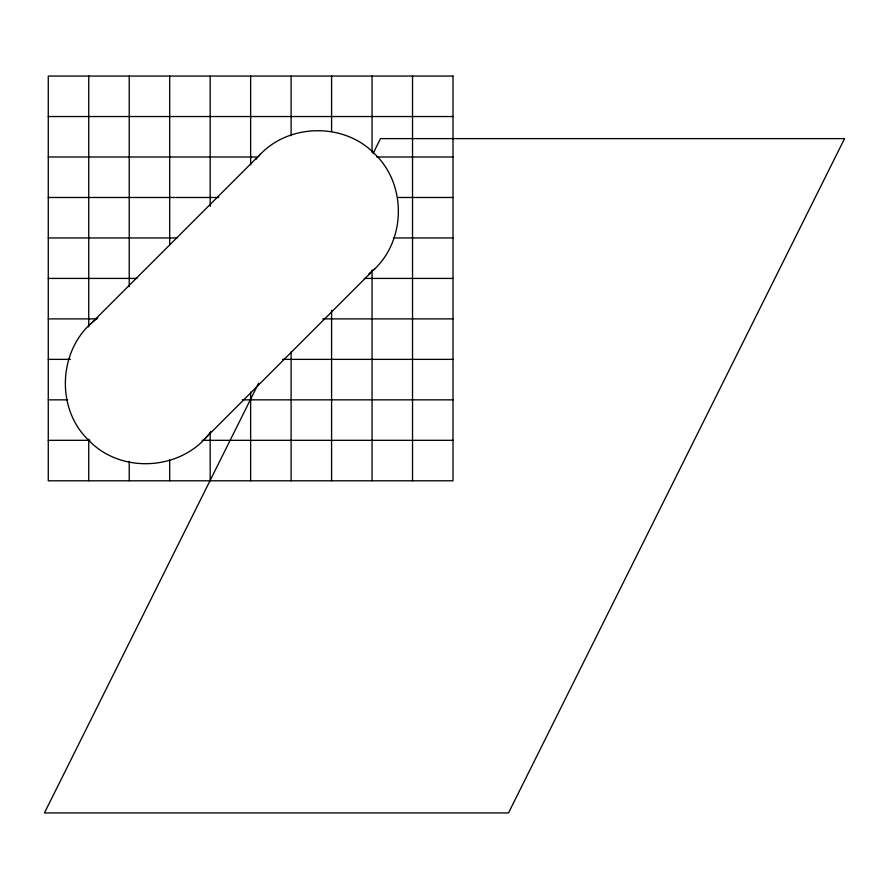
<?xml version="1.0" encoding="UTF-8"?>
<svg xmlns="http://www.w3.org/2000/svg" width="889" height="889" viewBox="0 0 889 889"><rect width="100%" height="100%" fill="white"/><g stroke="black" fill="none" stroke-linecap="round" stroke-linejoin="round"><path stroke-width="1.33" d="M258.577 383.248L44.45 812.935L508.508 812.935L844.55 138.606L380.492 138.606L373.069 153.508M256.11 159.187C284.447 123.238 343.487 121.093 374.936 154.141C406.962 184.768 405.951 240.941 373.013 270.534M210.949 431.365C183.534 470.414 121.549 474.937 88.744 440.322C54.085 407.473 58.674 345.388 97.834 318.018M89.233 325.352L256.443 158.153M258.532 156.053L260.455 154.141M203.714 439.833L370.913 272.623M368.968 273.756L374.936 268.611M48.273 116.537L453.001 116.537M48.273 157.009L257.566 157.009M376.769 157.009L453.001 157.009M48.273 197.48L218.761 197.48M397.561 197.48L453.001 197.48M48.273 237.952L177.178 237.952M393.394 237.952L453.001 237.952M48.273 278.424L136.984 278.424M364.29 278.424L453.001 278.424M48.273 318.895L96.79 318.895M322.707 318.895L453.001 318.895M48.273 359.367L70.453 359.367M282.513 359.367L453.001 359.367M48.273 399.85L67.686 399.85M242.319 399.85L453.001 399.85M48.273 440.322L89.856 440.322M202.125 440.322L453.001 440.322M412.529 76.065L412.529 480.793M372.058 76.065L372.058 152.297M372.058 270.112L372.058 480.793M331.586 76.065L331.586 131.505M331.586 310.305L331.586 480.793M291.114 76.065L291.114 135.673M291.114 351.888L291.114 480.793M250.642 76.065L250.642 164.776M250.642 392.082L250.642 480.793M210.171 76.065L210.171 206.359M210.171 432.276L210.171 480.793M169.699 76.065L169.699 245.164M169.699 460.002L169.699 480.793M129.227 76.065L129.227 286.747M129.227 461.38L129.227 480.793M88.744 76.065L88.744 326.941M88.744 439.21L88.744 480.793M453.001 76.065L48.273 76.065L48.273 480.793L453.001 480.793L453.001 76.065"/></g></svg>
